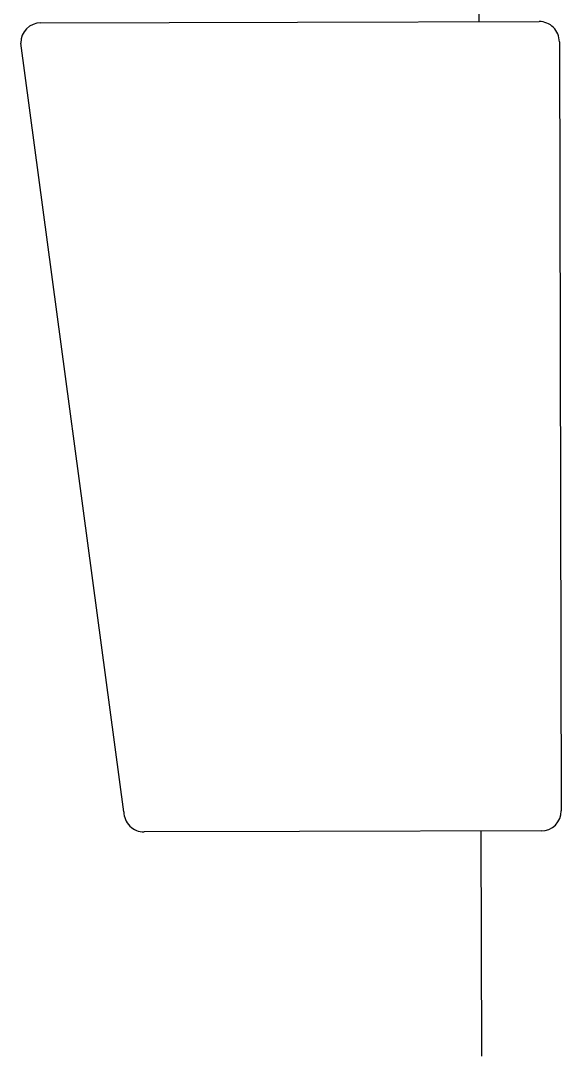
# Paper-space layout 'office1 floor1' of a CAD drawing. Header units: inches. Extents: x 0.3 to 10.8, y 1.4 to 4.2.
# Drawn here: x 1.1353 to 1.183, y 3.9047 to 3.9963 of the extents above; entities that cross this region are included whole.
import ezdxf

# ---------------------------------------------------------------- set-up
doc = ezdxf.new("R2010")
doc.units = ezdxf.units.IN
doc.header["$MEASUREMENT"] = 0
doc.layers.get('0').update_dxf_attribs({"lineweight": 0})

psp = doc.layouts.new('office1 floor1')

# ---------------------------------------------------------------- linework, layer by layer
at = {"color": 7, "linetype": 'ByBlock', "lineweight": -2}
for p, q in [((1.175792362000659, 3.9962187058579), (1.175652088567538, 4.054141609036046)), ((1.137064451249658, 3.996124917447785), (1.159723423749938, 3.996179791283331)), ((1.159723423749938, 3.996179791283331), (1.181079395194774, 3.996231509606619)), ((1.144393350060979, 3.926333798929278), (1.135278825590647, 3.994330622199235)), ((1.182873690443346, 3.994445883947606), (1.18303841264476, 3.926427386703782)), ((1.159896815540891, 3.924581373131936), (1.146187645309537, 3.92454817327026)), ((1.181252786985734, 3.924633091455217), (1.159896815540891, 3.924581373131936)), ((1.176013991656274, 3.904701496938964), (1.175965753791611, 3.924620287706496))]:
    psp.add_line(p, q, dxfattribs=at)
for centre, radius, start, end in [((1.137068786044428, 3.994334956994004), 0.001789965702620277, 90.13875443982072, 180.1387544398206), ((1.181083729989566, 3.99444154915283), 0.001789965702621787, 0.1387544398206403, 90.13875443982072), ((1.146181333150149, 3.926336146758898), 0.001787984630653773, 180.0752359753905, 270.2022729042241), ((1.181248452190957, 3.926423051909004), 0.001789965702623297, 270.1387544398207, 0.1387544398206403)]:
    psp.add_arc(centre, radius, start, end, dxfattribs=at)

doc.saveas('drawing.dxf')
